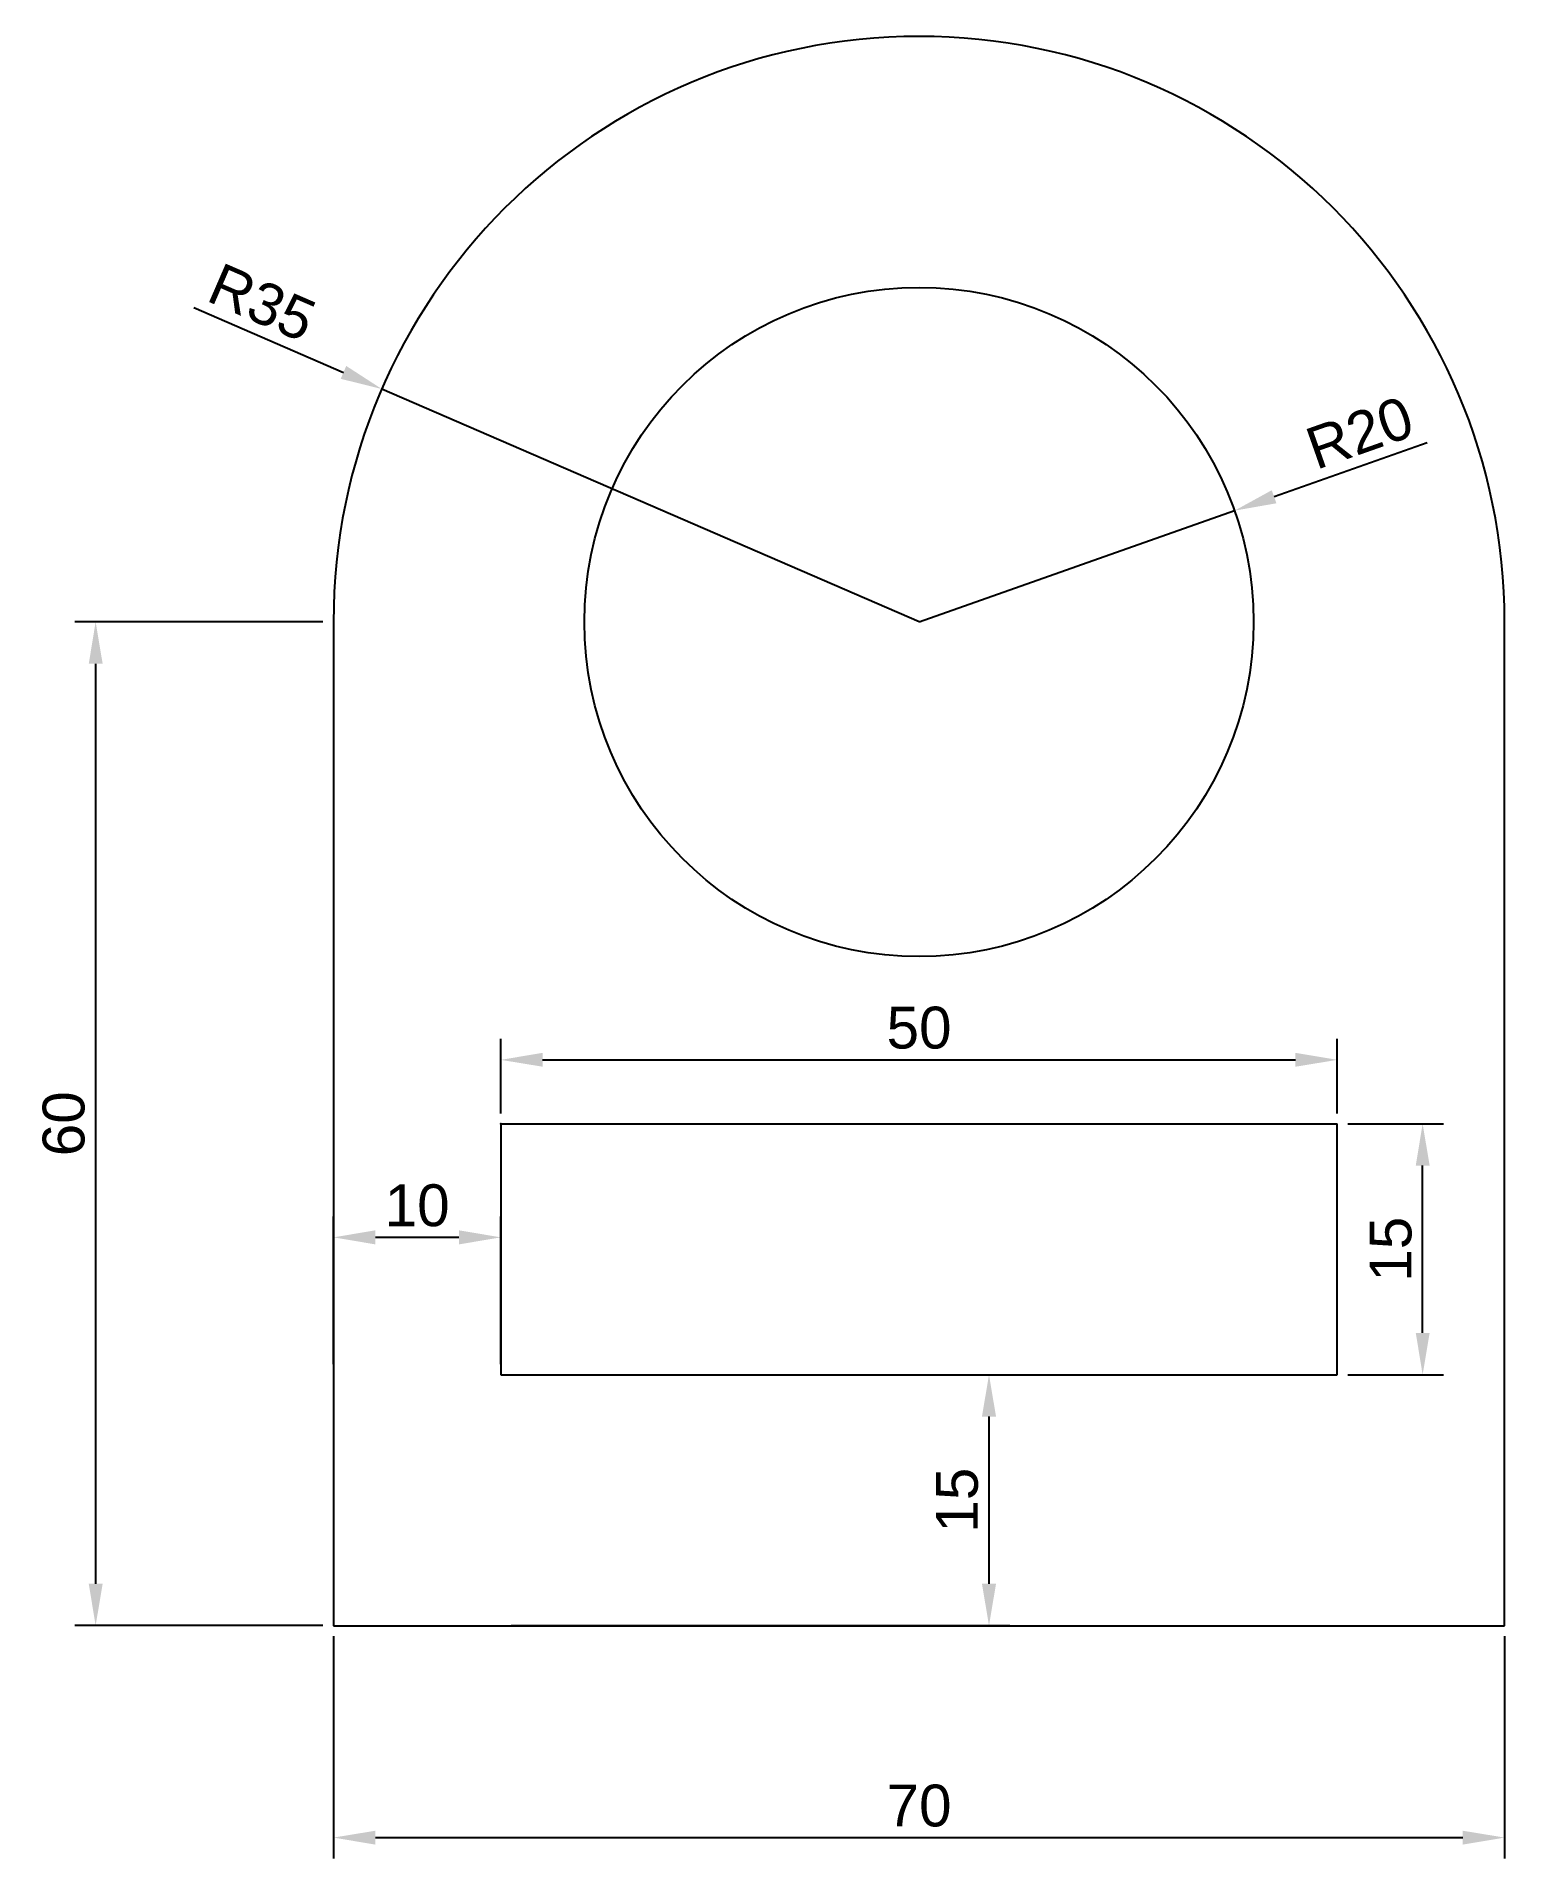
# Model space of a CAD drawing. Header units: millimetres. Extents: x 2964 to 3052, y 1694 to 1803.
import ezdxf

# ---------------------------------------------------------------- set-up
doc = ezdxf.new("R2010")
doc.units = ezdxf.units.MM
doc.styles.get("Standard").update_dxf_attribs({"font": 'arial.ttf'})
doc.dimstyles.new('ISO-25', dxfattribs={"dimtxt": 2.5, "dimasz": 2.5, "dimexe": 1.25, "dimexo": 0.625, "dimtad": 1, "dimtxsty": 'Standard', "dimcen": 2.5, "dimadec": 0, "dimazin": 0, "dimtfac": 1, "dimtmove": 0, "dimatfit": 3, "dimfxl": 1, "dimarcsym": 0})

# ---------------------------------------------------------------- blocks, each defined once
blk = doc.blocks.new('*D2')
at = {"color": 0, "lineweight": -2, "transparency": 16777216}
for p, q in [((2973.86, 1786.51), (2982.8, 1782.63)), ((3017.21, 1767.72), (2985.1, 1781.64))]:
    blk.add_line(p, q, dxfattribs=at)
at = {"color": 0, "transparency": 16777216}
blk.add_solid([(2982.97, 1783.02), (2982.64, 1782.25), (2985.1, 1781.64)], dxfattribs=at)
at = {"layer": 'Defpoints', "color": 0, "transparency": 16777216}
for p in [(2985.1, 1781.64), (3017.21, 1767.72)]:
    blk.add_point(p, dxfattribs=at)
at = {"color": 0, "transparency": 16777216, "insert": (2977.94, 1786.81), "char_height": 2.5, "attachment_point": 5, "rotation": 336.5587}
blk.add_mtext('R35', dxfattribs=at)
blk = doc.blocks.new('*D4')
at = {"color": 0, "lineweight": -2, "transparency": 16777216}
for p, q in [((3047.59, 1778.43), (3038.43, 1775.2)), ((3017.21, 1767.72), (3036.07, 1774.37))]:
    blk.add_line(p, q, dxfattribs=at)
at = {"color": 0, "transparency": 16777216}
blk.add_solid([(3038.29, 1775.59), (3038.57, 1774.81), (3036.07, 1774.37)], dxfattribs=at)
at = {"layer": 'Defpoints', "color": 0, "transparency": 16777216}
for p in [(3036.07, 1774.37), (3017.21, 1767.72)]:
    blk.add_point(p, dxfattribs=at)
at = {"color": 0, "transparency": 16777216, "insert": (3043.55, 1779.02), "char_height": 2.5, "attachment_point": 5, "rotation": 19.4222}
blk.add_mtext('R20', dxfattribs=at)
blk = doc.blocks.new('*D5')
at = {"color": 0, "lineweight": -2, "transparency": 16777216}
for p, q in [((2992.21, 1738.34), (2992.21, 1742.79)), ((3042.21, 1738.34), (3042.21, 1742.79)), ((2994.71, 1741.54), (3039.71, 1741.54))]:
    blk.add_line(p, q, dxfattribs=at)
at = {"color": 0, "transparency": 16777216}
for points in [[(2994.71, 1741.96), (2994.71, 1741.13), (2992.21, 1741.54)], [(3039.71, 1741.96), (3039.71, 1741.13), (3042.21, 1741.54)]]:
    blk.add_solid(points, dxfattribs=at)
at = {"layer": 'Defpoints', "color": 0, "transparency": 16777216}
for p in [(3042.21, 1741.54), (2992.21, 1737.72), (3042.21, 1737.72)]:
    blk.add_point(p, dxfattribs=at)
at = {"color": 0, "transparency": 16777216, "insert": (3017.21, 1743.45), "char_height": 2.5, "attachment_point": 5}
blk.add_mtext('50', dxfattribs=at)
blk = doc.blocks.new('*D6')
at = {"color": 0, "lineweight": -2, "transparency": 16777216}
for p, q in [((2982.21, 1723.34), (2982.21, 1732.18)), ((2992.21, 1723.34), (2992.21, 1732.18)), ((2989.71, 1730.93), (2984.71, 1730.93))]:
    blk.add_line(p, q, dxfattribs=at)
at = {"color": 0, "transparency": 16777216}
for points in [[(2984.71, 1731.35), (2984.71, 1730.51), (2982.21, 1730.93)], [(2989.71, 1731.35), (2989.71, 1730.51), (2992.21, 1730.93)]]:
    blk.add_solid(points, dxfattribs=at)
at = {"layer": 'Defpoints', "color": 0, "transparency": 16777216}
for p in [(2982.21, 1730.93), (2982.21, 1722.72), (2992.21, 1722.72)]:
    blk.add_point(p, dxfattribs=at)
at = {"color": 0, "transparency": 16777216, "insert": (2987.21, 1732.83), "char_height": 2.5, "attachment_point": 5}
blk.add_mtext('10', dxfattribs=at)
blk = doc.blocks.new('*D7')
at = {"color": 0, "lineweight": -2, "transparency": 16777216}
for p, q in [((3042.83, 1737.72), (3048.56, 1737.72)), ((3047.31, 1725.22), (3047.31, 1735.22)), ((3042.83, 1722.72), (3048.56, 1722.72))]:
    blk.add_line(p, q, dxfattribs=at)
at = {"color": 0, "transparency": 16777216}
for points in [[(3046.9, 1735.22), (3047.73, 1735.22), (3047.31, 1737.72)], [(3046.9, 1725.22), (3047.73, 1725.22), (3047.31, 1722.72)]]:
    blk.add_solid(points, dxfattribs=at)
at = {"layer": 'Defpoints', "color": 0, "transparency": 16777216}
for p in [(3042.21, 1737.72), (3047.31, 1737.72), (3042.21, 1722.72)]:
    blk.add_point(p, dxfattribs=at)
at = {"color": 0, "transparency": 16777216, "insert": (3045.41, 1730.22), "char_height": 2.5, "attachment_point": 5, "rotation": 90}
blk.add_mtext('15', dxfattribs=at)
blk = doc.blocks.new('*D8')
at = {"color": 0, "lineweight": -2, "transparency": 16777216}
for p, q in [((2992.83, 1722.72), (3022.64, 1722.72)), ((3021.39, 1720.22), (3021.39, 1710.22)), ((2992.83, 1707.72), (3022.64, 1707.72))]:
    blk.add_line(p, q, dxfattribs=at)
at = {"color": 0, "transparency": 16777216}
for points in [[(3020.97, 1720.22), (3021.81, 1720.22), (3021.39, 1722.72)], [(3020.97, 1710.22), (3021.81, 1710.22), (3021.39, 1707.72)]]:
    blk.add_solid(points, dxfattribs=at)
at = {"layer": 'Defpoints', "color": 0, "transparency": 16777216}
for p in [(2992.21, 1722.72), (2992.21, 1707.72), (3021.39, 1707.72)]:
    blk.add_point(p, dxfattribs=at)
at = {"color": 0, "transparency": 16777216, "insert": (3019.49, 1715.22), "char_height": 2.5, "attachment_point": 5, "rotation": 90}
blk.add_mtext('15', dxfattribs=at)
blk = doc.blocks.new('*D9')
at = {"color": 0, "lineweight": -2, "transparency": 16777216}
for p, q in [((2981.58, 1767.72), (2966.74, 1767.72)), ((2967.99, 1765.22), (2967.99, 1710.22)), ((2981.58, 1707.72), (2966.74, 1707.72))]:
    blk.add_line(p, q, dxfattribs=at)
at = {"color": 0, "transparency": 16777216}
for points in [[(2967.58, 1765.22), (2968.41, 1765.22), (2967.99, 1767.72)], [(2967.58, 1710.22), (2968.41, 1710.22), (2967.99, 1707.72)]]:
    blk.add_solid(points, dxfattribs=at)
at = {"layer": 'Defpoints', "color": 0, "transparency": 16777216}
for p in [(2982.21, 1767.72), (2967.99, 1707.72), (2982.21, 1707.72)]:
    blk.add_point(p, dxfattribs=at)
at = {"color": 0, "transparency": 16777216, "insert": (2966.09, 1737.72), "char_height": 2.5, "attachment_point": 5, "rotation": 90}
blk.add_mtext('60', dxfattribs=at)
blk = doc.blocks.new('*D10')
at = {"color": 0, "lineweight": -2, "transparency": 16777216}
for p, q in [((2982.21, 1707.09), (2982.21, 1693.8)), ((3052.21, 1707.09), (3052.21, 1693.8)), ((2984.71, 1695.05), (3049.71, 1695.05))]:
    blk.add_line(p, q, dxfattribs=at)
at = {"color": 0, "transparency": 16777216}
for points in [[(2984.71, 1695.46), (2984.71, 1694.63), (2982.21, 1695.05)], [(3049.71, 1695.46), (3049.71, 1694.63), (3052.21, 1695.05)]]:
    blk.add_solid(points, dxfattribs=at)
at = {"layer": 'Defpoints', "color": 0, "transparency": 16777216}
for p in [(2982.21, 1707.72), (3052.21, 1707.72), (3052.21, 1695.05)]:
    blk.add_point(p, dxfattribs=at)
at = {"color": 0, "transparency": 16777216, "insert": (3017.21, 1696.95), "char_height": 2.5, "attachment_point": 5}
blk.add_mtext('70', dxfattribs=at)

msp = doc.modelspace()

# ---------------------------------------------------------------- linework, layer by layer
for p, q in [((2982.207, 1767.716), (2982.207, 1707.716)), ((3052.207, 1707.716), (3052.207, 1767.716)), ((2992.207, 1737.716), (2992.207, 1722.716)), ((2992.207, 1737.716), (3042.207, 1737.716)), ((3042.207, 1722.716), (3042.207, 1737.716)), ((2992.207, 1722.716), (3042.207, 1722.716)), ((2982.207, 1707.716), (3052.207, 1707.716))]:
    msp.add_line(p, q)
msp.add_circle((3017.207, 1767.716), 20)
msp.add_arc((3017.207, 1767.716), 35, 0, 180)
msp.add_point((2992.207, 1737.716))
msp.add_point((2992.207, 1737.716))

# ---------------------------------------------------------------- dimensions: what is measured, and where the dimension line sits
for mpoint, picture, middle in [((2985.096, 1781.64), '*D2', (2977.943, 1786.814)), ((3036.069, 1774.367), '*D4', (3043.555, 1779.022))]:
    dim = msp.add_radius_dim(center=(3017.207, 1767.716), mpoint=mpoint, dimstyle='ISO-25')
    dim.commit()
    dim.dimension.update_dxf_attribs({"geometry": picture, "text_midpoint": middle})
for base, p1, p2, picture, middle in [((2967.994, 1707.716), (2982.207, 1767.716), (2982.207, 1707.716), '*D9', (2966.093, 1737.716)), ((3047.314, 1737.716), (3042.207, 1722.716), (3042.207, 1737.716), '*D7', (3045.412, 1730.216)), ((3021.39, 1707.716), (2992.207, 1722.716), (2992.207, 1707.716), '*D8', (3019.489, 1715.216))]:
    dim = msp.add_linear_dim(base=base, p1=p1, p2=p2, angle=90, dimstyle='ISO-25')
    dim.commit()
    dim.dimension.update_dxf_attribs({"geometry": picture, "text_midpoint": middle})
for base, p1, p2, picture, middle in [((3042.207, 1741.545), (2992.207, 1737.716), (3042.207, 1737.716), '*D5', (3017.207, 1743.446)), ((2982.207, 1730.93), (2992.207, 1722.716), (2982.207, 1722.716), '*D6', (2987.207, 1732.831)), ((3052.207, 1695.047), (2982.207, 1707.716), (3052.207, 1707.716), '*D10', (3017.207, 1696.948))]:
    dim = msp.add_linear_dim(base=base, p1=p1, p2=p2, dimstyle='ISO-25')
    dim.commit()
    dim.dimension.update_dxf_attribs({"geometry": picture, "text_midpoint": middle})

doc.saveas('drawing.dxf')
